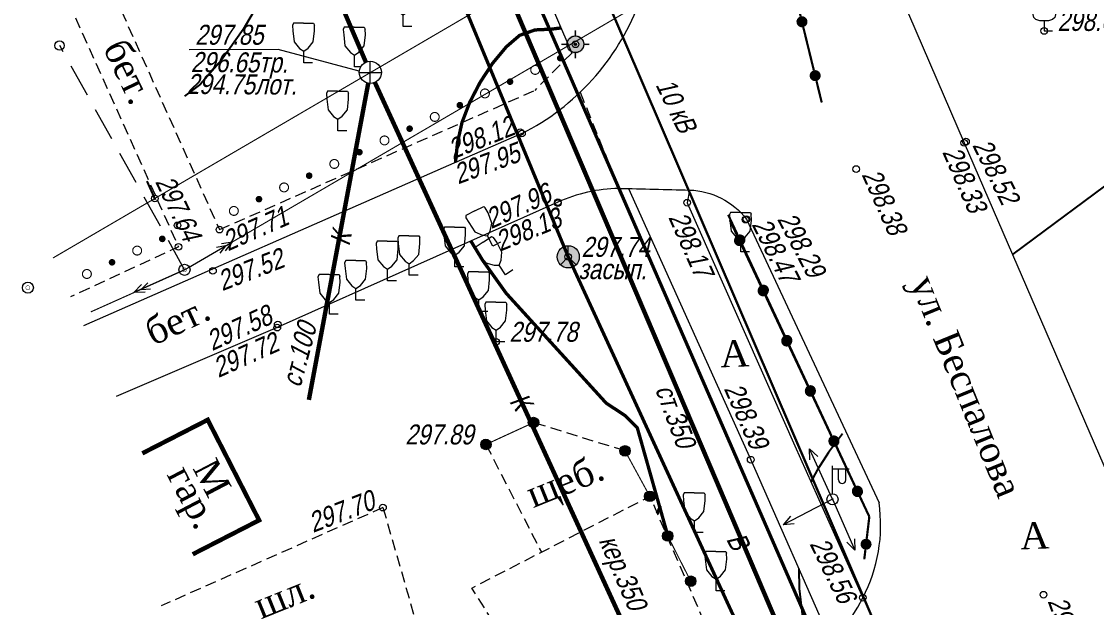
# Model space of a CAD drawing. Header units: metres. Extents: x 5191936 to 10384803, y 4968698 to 9938221.
# Drawn here: x 5192429.74 to 5192478.21, y 4968755.85 to 4968782.26 of the extents above; entities that cross this region are included whole.
import ezdxf

# ---------------------------------------------------------------- set-up
doc = ezdxf.new("R2010")
doc.units = ezdxf.units.M
doc.set_wipeout_variables(frame=1)
for name, pattern in [('COMMUN', [6, 5, -1]), ('DASHED', [0.75, 0.5, -0.25]), ('DASHEDX2', [1.5, 1, -0.5])]:
    doc.linetypes.add(name, pattern=pattern)
doc.layers.get('0').update_dxf_attribs({"lineweight": 18})
for name, color, linetype, lineweight in [('51361800', 7, 'Continuous', 18), ('51472300', 7, 'Continuous', 18), ('51478610', 7, 'Continuous', 18), ('71133200', 7, 'Continuous', 18), ('71133300', 7, 'Continuous', 18), ('82211000', 7, 'Continuous', 18), ('Commun', 7, 'Continuous', 18), ('GEO_POINTS', 7, 'Continuous', 18), ('Sit', 7, 'Continuous', 18), ('Text', 7, 'Continuous', 18), ('Text_com', 7, 'Continuous', 18), ('Us_znak', 7, 'Continuous', 18), ('Us_znak_fon', 7, 'Continuous', 18), ('Рамка и сетка', 7, 'Continuous', 18)]:
    doc.layers.add(name, color=color, linetype=linetype, lineweight=lineweight)
for name, color, linetype in [('71224000', 7, 'Continuous'), ('R_Поверхность1_CNT-MAJ', 7, 'Continuous'), ('R_Поверхность1_CNT-MIN', 7, 'Continuous')]:
    doc.layers.add(name, color=color, linetype=linetype)
doc.styles.add('eskd', font='ESKD1.shx', dxfattribs={"width": 1.2, "oblique": 15})
doc.styles.get("Standard").update_dxf_attribs({"font": 'arial.ttf', "width": 0.8, "oblique": 13, "height": 0.9})
doc.styles.add('style1', font='times.ttf', dxfattribs={"height": 1})
doc.linetypes.add('KABELww_500', pattern='A,0.0001,-0.4,[131,ltypeshp.shx,S=0.4,R=90,X=0.4,Y=-0.4],0.2,[131,ltypeshp.shx,S=0.2,R=90,X=0.4,Y=-0.2],3.6,[131,ltypeshp.shx,S=0.2,R=-90,X=-0.4,Y=0.2],0.2,[131,ltypeshp.shx,S=0.4,R=-90,X=-0.4,Y=0.4],-0.8,4,-0.4', length=9.6001)
doc.linetypes.add('ПОДЗ_ЛИНИИ_СВЯЗИ', pattern='A,4.8,-0.2,[133,ltypeshp.shx,S=0.2,R=0,X=-0.2,Y=0],-0.2,4.8,-2', length=12)

# ---------------------------------------------------------------- blocks, each defined once
blk = doc.blocks.new('71133200')
for p, q in [((-0.924145, 3.560442), (-1.024145, 3.360442)), ((-1.024145, 3.360442), (-0.977382, 2.864397)), ((-0.024145, 3.560442), (-0.924145, 3.560442)), ((-0.024145, 3.560442), (0.875855, 3.560442)), ((0.875855, 3.560442), (0.958164, 3.395824)), ((0.975974, 2.864397), (0.958164, 3.395824)), ((-0.977382, 2.864397), (-0.861899, 1.88241)), ((0.861899, 1.88241), (0.975974, 2.864397)), ((-0.861899, 1.88241), (-0.374616, 1.28565)), ((-0.374616, 1.28565), (0, 1.039723)), ((0, 1.039723), (0.401375, 1.321765)), ((0, 0), (0, 1.039723)), ((0.401375, 1.321765), (0.861899, 1.88241)), ((0.8, 0), (0, 0))]:
    blk.add_line(p, q)
at = {"style": 'eskd', "oblique": 14.99997778}
blk.add_attdef('Z', (1.873004, -0.239356), '', height=2, dxfattribs=at)
blk = doc.blocks.new('51472300')
for p, q in [((0, 0.5), (0, 3)), ((0, 2.75), (1.5, 2.75)), ((0.538, 1.74), (0.538, 2.75)), ((1.2, 1.74), (1.2, 2.75))]:
    blk.add_line(p, q)
at = {"color": 7}
for radius in [0.5, 0.05]:
    blk.add_circle((0, 0), radius, dxfattribs=at)
blk.add_arc((0.869, 1.752), 0.331, 182.15673, 357.84327)
at = {"oblique": 15}
blk.add_attdef('Z', (1.021, -1.366), '', height=2, dxfattribs=at)
blk = doc.blocks.new('51478610')
at = {"style": 'eskd', "oblique": 14.99998}
blk.add_attdef('Z', (1.108, -0.778), '', height=2, dxfattribs=at)
at = {"color": 7}
blk.add_wipeout([(0.5, 0.049), (0.481, 0.146), (0.443, 0.237), (0.388, 0.319), (0.319, 0.388), (0.237, 0.443), (0.146, 0.481), (0.049, 0.5), (-0.049, 0.5), (-0.146, 0.481), (-0.237, 0.443), (-0.319, 0.388), (-0.388, 0.319), (-0.443, 0.237), (-0.481, 0.146), (-0.5, 0.049), (-0.5, -0.049), (-0.481, -0.146), (-0.443, -0.237), (-0.388, -0.319), (-0.319, -0.388), (-0.237, -0.443), (-0.146, -0.481), (-0.049, -0.5), (0.049, -0.5), (0.146, -0.481), (0.237, -0.443), (0.319, -0.388), (0.388, -0.319), (0.443, -0.237), (0.481, -0.146), (0.5, -0.049)], dxfattribs=at)
at = {"color": 7, "const_width": 0.375}
blk.add_lwpolyline([(0.013, 0.013, 1), (-0.013, -0.013, 1), (0.013, 0.013)], format="xyb", close=True, dxfattribs=at)
blk.add_circle((0, 0), 0.5)
blk = doc.blocks.new('51361800a')
at = {"style": 'eskd', "oblique": 15}
for tag, p in [('Z', (1.722, 1.4)), ('Z1', (1.722, -1)), ('Z2', (1.722, -3.4))]:
    blk.add_attdef(tag, p, '', height=2, dxfattribs=at)
at = {"color": 7}
blk.add_wipeout([(-0.098, 1), (-0.292, 0.962), (-0.474, 0.886), (-0.637, 0.777), (-0.777, 0.637), (-0.886, 0.474), (-0.962, 0.292), (-1, 0.098), (-1, -0.098), (-0.962, -0.292), (-0.886, -0.474), (-0.777, -0.637), (-0.637, -0.777), (-0.474, -0.886), (-0.292, -0.962), (-0.098, -1), (0.098, -1), (0.292, -0.962), (0.474, -0.886), (0.637, -0.777), (0.777, -0.637), (0.886, -0.474), (0.962, -0.292), (1, -0.098), (1, 0.098), (0.962, 0.292), (0.886, 0.474), (0.777, 0.637), (0.637, 0.777), (0.474, 0.886), (0.292, 0.962), (0.098, 1)], dxfattribs=at)
for p, q in [((0, -1), (0, 1)), ((-1, 0), (1, 0))]:
    blk.add_line(p, q)
blk.add_circle((0, 0), 1)
blk = doc.blocks.new('71133300')
for p, q in [((0, 0.91), (0, 0)), ((0, 0), (0.76, 0))]:
    blk.add_line(p, q)
blk.add_lwpolyline([(0, 0.91), (-0.385, 0.91), (-0.76, 1.03), (-0.95, 1.21), (-1.01, 1.47), (-0.99, 1.69), (-0.54, 2.57), (0, 3.42), (0.54, 2.57), (0.99, 1.69), (1.01, 1.47), (0.95, 1.21), (0.76, 1.03), (0.385, 0.91)], close=True)
at = {"style": 'eskd', "oblique": 15}
blk.add_attdef('Z', (1.77, -0.69), '', height=2, dxfattribs=at)
blk = doc.blocks.new('NAPR')
at = {"layer": 'Us_znak', "color": 0, "linetype": 'Continuous', "lineweight": -2}
for p in [(-0.191, 2.038), (0.189, 2.037)]:
    blk.add_line(p, (0, 2.5), dxfattribs=at)
blk.add_lwpolyline([(0, 0), (0, 2.5)], dxfattribs=at)
blk = doc.blocks.new('POINT')
at = {"layer": 'Us_znak', "linetype": 'Continuous', "lineweight": -2}
h = blk.add_hatch(color=0, dxfattribs=at)
edge = h.paths.add_edge_path()
edge.add_arc((0, 0), 0.05, 0, 360)
at = {"layer": 'Us_znak_fon', "linetype": 'Continuous', "true_color": 0xffffff}
blk.add_hatch(color=7, dxfattribs=at).paths.add_polyline_path([(-0.422, 0.05, -0.346708), (-0.05, 0.422), (-0.05, 0.625), (0.05, 0.625), (0.05, 0.422, -0.346708), (0.422, 0.05), (0.625, 0.05), (0.625, -0.05), (0.422, -0.05, -0.346708), (0.05, -0.422), (0.05, -0.625), (-0.05, -0.625), (-0.05, -0.422, -0.346708), (-0.422, -0.05), (-0.625, -0.05), (-0.625, 0.05)])
at = {"layer": 'Us_znak', "color": 0, "linetype": 'Continuous', "lineweight": -2}
for p, q in [((0, 0.375), (0, 0.625)), ((-0.625, 0), (-0.375, 0)), ((0.375, 0), (0.625, 0)), ((0, -0.625), (0, -0.375))]:
    blk.add_line(p, q, dxfattribs=at)
for radius in [0.375, 0.05]:
    blk.add_circle((0, 0), radius, dxfattribs=at)
blk = doc.blocks.new('KOLTEL')
at = {"layer": 'Us_znak_fon', "linetype": 'DASHEDX2', "ltscale": 10, "true_color": 0xffffff}
blk.add_hatch(color=7, dxfattribs=at).paths.add_polyline_path([(-0.524, 0, 1), (0.524, 0, 1)])
at = {"layer": 'Us_znak', "color": 0, "linetype": 'Continuous', "lineweight": -2}
for q in [(0, 0.5), (-0.354, -0.354), (0.354, -0.354)]:
    blk.add_line((0, 0), q, dxfattribs=at)
blk.add_circle((0, 0), 0.5, dxfattribs=at)
blk = doc.blocks.new('A$C3FE2779C')
at = {"layer": 'Sit', "elevation": 300.07}
for points in [[(1.853, 1.08), (1.442, 1.01)], [(1.853, 1.08), (1.591, 0.756)]]:
    blk.add_lwpolyline(points, dxfattribs=at)
at = {"layer": 'Sit', "linetype": 'Continuous', "rotation": 300.2358671133026}
blk.add_blockref('NAPR', (0, 0), dxfattribs=at)
blk = doc.blocks.new('*U381')
at = {"layer": '82211000', "linetype": 'Continuous', "ltscale": 0.5}
blk.add_hatch(color=256, dxfattribs=at).paths.add_polyline_path([(5192467.849, 4968758.95, 1), (5192467.79, 4968758.454, 1)], flags=0)
at = {"layer": '82211000', "linetype": 'Continuous', "ltscale": 0.5, "flags": 128}
blk.add_lwpolyline([(5192467.967, 4968759.943, 0.1, 0.1, 0), (5192467.849, 4968758.95, 0, 0, 0)], format="xyseb", dxfattribs=at)
at = {"layer": '82211000', "ltscale": 0.5}
blk.add_lwpolyline([(5192467.79, 4968758.454, 0.1, 0.1, 0), (5192467.739, 4968758.025, 0.1, 0.1, 0)], format="xyseb", dxfattribs=at)
blk = doc.blocks.new('*U382')
at = {"layer": '82211000', "linetype": 'Continuous', "ltscale": 0.5}
for points in [[(5192464.988, 4968782.006, 1), (5192464.869, 4968782.492, 1)], [(5192465.583, 4968779.578, 1), (5192465.464, 4968780.064, 1)]]:
    blk.add_hatch(color=256, dxfattribs=at).paths.add_polyline_path(points, flags=0)
at = {"layer": '82211000', "ltscale": 0.5}
blk.add_lwpolyline([(5192464.869, 4968782.492, 0.1, 0.1, 0), (5192464.523, 4968783.902, 0.1, 0.1, 0)], format="xyseb", dxfattribs=at)
at = {"layer": '82211000', "linetype": 'Continuous', "ltscale": 0.5}
blk.add_lwpolyline([(5192465.464, 4968780.064, 0.1, 0.1, 0), (5192464.988, 4968782.006, 0.1, 0.1, 0)], format="xyseb", dxfattribs=at)
at = {"layer": '82211000', "linetype": 'Continuous', "ltscale": 0.5, "flags": 128}
blk.add_lwpolyline([(5192465.822, 4968778.607, 0.1, 0.1, 0), (5192465.583, 4968779.578, 0, 0, 0)], format="xyseb", dxfattribs=at)
blk = doc.blocks.new('*U383')
at = {"layer": '82211000', "linetype": 'Continuous', "ltscale": 0.5}
for points in [[(5192462.22, 4968772.159, 1), (5192462.007, 4968772.611, 1)], [(5192463.284, 4968769.897, 1), (5192463.071, 4968770.349, 1)], [(5192464.348, 4968767.635, 1), (5192464.135, 4968768.087, 1)], [(5192465.413, 4968765.373, 1), (5192465.2, 4968765.825, 1)], [(5192466.477, 4968763.11, 1), (5192466.264, 4968763.563, 1)], [(5192467.541, 4968760.848, 1), (5192467.328, 4968761.301, 1)]]:
    blk.add_hatch(color=256, dxfattribs=at).paths.add_polyline_path(points, flags=0)
at = {"layer": '82211000', "ltscale": 0.5}
blk.add_lwpolyline([(5192462.007, 4968772.611, 0.1, 0.1, 0), (5192461.679, 4968773.309, 0.1, 0.1, 0)], format="xyseb", dxfattribs=at)
at = {"layer": '82211000', "linetype": 'Continuous', "ltscale": 0.5}
for points in [[(5192463.071, 4968770.349, 0.1, 0.1, 0), (5192462.22, 4968772.159, 0.1, 0.1, 0)], [(5192464.135, 4968768.087, 0.1, 0.1, 0), (5192463.284, 4968769.897, 0.1, 0.1, 0)], [(5192465.2, 4968765.825, 0.1, 0.1, 0), (5192464.348, 4968767.635, 0.1, 0.1, 0)], [(5192466.264, 4968763.563, 0.1, 0.1, 0), (5192465.413, 4968765.373, 0.1, 0.1, 0)], [(5192467.328, 4968761.301, 0.1, 0.1, 0), (5192466.477, 4968763.11, 0.1, 0.1, 0)]]:
    blk.add_lwpolyline(points, format="xyseb", dxfattribs=at)
at = {"layer": '82211000', "linetype": 'Continuous', "ltscale": 0.5, "flags": 128}
blk.add_lwpolyline([(5192467.967, 4968759.943, 0.1, 0.1, 0), (5192467.541, 4968760.848, 0, 0, 0)], format="xyseb", dxfattribs=at)
blk = doc.blocks.new('*U386')
at = {"layer": '71224000', "linetype": 'Continuous', "ltscale": 0.5}
for points in [[(5192436.221, 4968772.526, 1), (5192435.949, 4968772.399, 1)], [(5192433.954, 4968771.472, 1), (5192433.682, 4968771.346, 1)]]:
    blk.add_hatch(color=256, dxfattribs=at).paths.add_polyline_path(points, flags=0)
at = {"layer": '71224000', "linetype": 'Continuous', "ltscale": 0.5, "const_width": 0.05}
for points in [[(5192435.133, 4968772.02, 1), (5192434.77, 4968771.852, 1)], [(5192432.866, 4968770.967, 1), (5192432.503, 4968770.798, 1)]]:
    blk.add_lwpolyline(points, format="xyb", close=True, dxfattribs=at)
at = {"layer": '71224000', "ltscale": 0.5, "flags": 128}
blk.add_lwpolyline([(5192436.131, 4968772.483), (5192436.085, 4968772.462)], dxfattribs=at)
blk = doc.blocks.new('*U388')
at = {"layer": '82211000', "linetype": 'Continuous', "ltscale": 0.5}
for points in [[(5192462.026, 4968772.645, 1), (5192462.238, 4968772.192, 1)], [(5192463.086, 4968770.38, 1), (5192463.297, 4968769.927, 1)], [(5192464.145, 4968768.116, 1), (5192464.357, 4968767.663, 1)], [(5192465.204, 4968765.851, 1), (5192465.416, 4968765.398, 1)], [(5192466.263, 4968763.586, 1), (5192466.475, 4968763.134, 1)], [(5192467.322, 4968761.322, 1), (5192467.534, 4968760.869, 1)]]:
    blk.add_hatch(color=256, dxfattribs=at).paths.add_polyline_path(points, flags=0)
at = {"layer": '82211000', "linetype": 'Continuous', "ltscale": 0.5, "flags": 128}
blk.add_lwpolyline([(5192461.603, 4968773.551, 0.1, 0.1, 0), (5192462.026, 4968772.645, 0, 0, 0)], format="xyseb", dxfattribs=at)
at = {"layer": '82211000', "linetype": 'Continuous', "ltscale": 0.5}
for points in [[(5192462.238, 4968772.192, 0.1, 0.1, 0), (5192463.086, 4968770.38, 0.1, 0.1, 0)], [(5192463.297, 4968769.927, 0.1, 0.1, 0), (5192464.145, 4968768.116, 0.1, 0.1, 0)], [(5192464.357, 4968767.663, 0.1, 0.1, 0), (5192465.204, 4968765.851, 0.1, 0.1, 0)], [(5192465.416, 4968765.398, 0.1, 0.1, 0), (5192466.263, 4968763.586, 0.1, 0.1, 0)], [(5192466.475, 4968763.134, 0.1, 0.1, 0), (5192467.322, 4968761.322, 0.1, 0.1, 0)]]:
    blk.add_lwpolyline(points, format="xyseb", dxfattribs=at)
at = {"layer": '82211000', "ltscale": 0.5}
blk.add_lwpolyline([(5192467.534, 4968760.869, 0.1, 0.1, 0), (5192467.967, 4968759.943, 0.1, 0.1, 0)], format="xyseb", dxfattribs=at)
blk = doc.blocks.new('*U391')
at = {"layer": '71224000', "linetype": 'Continuous', "ltscale": 0.5}
for points in [[(5192454.167, 4968780.672, 1), (5192453.895, 4968780.545, 1)], [(5192451.902, 4968779.613, 1), (5192451.631, 4968779.486, 1)], [(5192449.638, 4968778.554, 1), (5192449.366, 4968778.427, 1)], [(5192447.373, 4968777.495, 1), (5192447.102, 4968777.368, 1)], [(5192445.109, 4968776.435, 1), (5192444.837, 4968776.308, 1)], [(5192442.844, 4968775.376, 1), (5192442.573, 4968775.249, 1)], [(5192440.58, 4968774.317, 1), (5192440.308, 4968774.19, 1)]]:
    blk.add_hatch(color=256, dxfattribs=at).paths.add_polyline_path(points, flags=0)
at = {"layer": '71224000', "ltscale": 0.5, "flags": 128}
blk.add_lwpolyline([(5192454.076, 4968780.63), (5192454.031, 4968780.609)], dxfattribs=at)
at = {"layer": '71224000', "linetype": 'Continuous', "ltscale": 0.5, "const_width": 0.05}
for points in [[(5192453.08, 4968780.164, 1), (5192452.718, 4968779.995, 1)], [(5192450.815, 4968779.105, 1), (5192450.453, 4968778.935, 1)], [(5192448.551, 4968778.045, 1), (5192448.189, 4968777.876, 1)], [(5192446.286, 4968776.986, 1), (5192445.924, 4968776.817, 1)], [(5192444.022, 4968775.927, 1), (5192443.66, 4968775.757, 1)], [(5192441.757, 4968774.868, 1), (5192441.395, 4968774.698, 1)], [(5192439.493, 4968773.808, 1), (5192439.131, 4968773.639, 1)]]:
    blk.add_lwpolyline(points, format="xyb", close=True, dxfattribs=at)

msp = doc.modelspace()

# ---------------------------------------------------------------- hatches: boundary and pattern name
at = {"layer": 'Sit'}
h = msp.add_hatch(color=256, dxfattribs=at)
h.dxf.hatch_style = 1
edge = h.paths.add_edge_path()
edge.add_arc((5192452.826, 4968764.186), 0.237, 0, 360)
h = msp.add_hatch(color=256, dxfattribs=at)
h.dxf.hatch_style = 1
edge = h.paths.add_edge_path()
edge.add_arc((5192450.679, 4968763.199), 0.237, 0, 360)
h = msp.add_hatch(color=256, dxfattribs=at)
h.dxf.hatch_style = 1
edge = h.paths.add_edge_path()
edge.add_arc((5192456.95, 4968762.91), 0.237, 0, 360)
h = msp.add_hatch(color=256, dxfattribs=at)
h.dxf.hatch_style = 1
edge = h.paths.add_edge_path()
edge.add_arc((5192458.069, 4968760.861), 0.237, 0, 360)
h = msp.add_hatch(color=256, dxfattribs=at)
h.dxf.hatch_style = 1
edge = h.paths.add_edge_path()
edge.add_arc((5192458.876, 4968759.075), 0.237, 0, 360)
h = msp.add_hatch(color=256, dxfattribs=at)
h.dxf.hatch_style = 1
edge = h.paths.add_edge_path()
edge.add_arc((5192459.913, 4968757.037), 0.237, 0, 360)

# ---------------------------------------------------------------- linework, layer by layer
at = {"color": 192, "linetype": 'ПОДЗ_ЛИНИИ_СВЯЗИ', "lineweight": 60, "ltscale": 0.4, "const_width": 0.15, "elevation": 295.619, "flags": 128}
msp.add_lwpolyline([(5192419.742, 4968859.39), (5192467.862, 4968749.101)], dxfattribs=at)
at = {"color": 192, "linetype": 'ПОДЗ_ЛИНИИ_СВЯЗИ', "lineweight": 60, "ltscale": 0.4, "const_width": 0.15, "flags": 128}
msp.add_lwpolyline([(5192454.39, 4968771.655), (5192464.167, 4968750.423)], dxfattribs=at)
at = {"layer": 'Commun', "color": 1, "linetype": 'KABELww_500', "lineweight": 30, "elevation": 289.986, "flags": 128}
msp.add_lwpolyline([(5192425.079, 4968855.453), (5192470.325, 4968750.235)], dxfattribs=at)
at = {"layer": 'Commun', "color": 106, "linetype": 'COMMUN', "ltscale": 0.7, "const_width": 0.2, "elevation": 295.736, "flags": 128}
msp.add_lwpolyline([(5192423.269, 4968850.237), (5192466.623, 4968748.53)], dxfattribs=at)
at = {"layer": 'Commun', "color": 32, "linetype": 'COMMUN', "const_width": 0.2, "elevation": 297.85, "flags": 128}
for points in [[(5192445.463, 4968779.967), (5192425.998, 4968825.342)], [(5192445.463, 4968779.967), (5192442.694, 4968765.209)], [(5192445.463, 4968779.967), (5192459.153, 4968750.153)]]:
    msp.add_lwpolyline(points, dxfattribs=at)
at = {"layer": 'GEO_POINTS', "color": 1}
for points, elevation in [([(5192475.854, 4968781.836), (5192475.854, 4968781.836)], 298.616), ([(5192454.713, 4968781.233), (5192454.713, 4968781.233)], 298.028), ([(5192445.463, 4968779.967), (5192445.463, 4968779.967)], 297.85), ([(5192452.224, 4968777.277), (5192452.224, 4968777.277)], 298.12), ([(5192452.303, 4968777.216), (5192452.303, 4968777.216)], 297.946), ([(5192472.247, 4968776.792), (5192472.247, 4968776.792)], 298.33), ([(5192472.325, 4968776.846), (5192472.325, 4968776.846)], 298.516), ([(5192467.369, 4968775.612), (5192467.369, 4968775.612)], 298.377), ([(5192435.751, 4968774.287), (5192435.751, 4968774.287)], 312.927), ([(5192453.917, 4968774.078), (5192453.917, 4968774.078)], 298.128), ([(5192453.922, 4968774.121), (5192453.922, 4968774.121)], 297.96), ([(5192459.757, 4968774.095), (5192459.757, 4968774.095)], 298.174), ([(5192462.379, 4968773.332), (5192462.379, 4968773.332)], 298.47), ([(5192462.426, 4968773.35), (5192462.426, 4968773.35)], 298.291), ([(5192436.767, 4968773.074), (5192436.767, 4968773.074)], 308.889), ([(5192438.663, 4968772.88), (5192438.663, 4968772.88)], 297.712), ([(5192436.814, 4968772.105), (5192436.814, 4968772.105)], 297.645), ([(5192454.39, 4968771.655), (5192454.39, 4968771.655)], 297.742), ([(5192438.369, 4968771.025), (5192438.369, 4968771.025)], 297.523), ([(5192441.271, 4968768.464), (5192441.271, 4968768.464)], 297.719), ([(5192441.289, 4968768.603), (5192441.289, 4968768.603)], 297.577), ([(5192451.136, 4968767.826), (5192451.136, 4968767.826)], 297.779), ([(5192450.679, 4968763.199), (5192450.679, 4968763.199)], 297.892), ([(5192462.617, 4968762.513), (5192462.617, 4968762.513)], 298.392), ([(5192446.035, 4968760.352), (5192446.035, 4968760.352)], 297.696), ([(5192467.67, 4968756.293), (5192467.67, 4968756.293)], 298.563), ([(5192475.825, 4968756.428), (5192475.825, 4968756.428)], 298.937)]:
    msp.add_lwpolyline(points, dxfattribs=dict(at, elevation=elevation))
for centre in [(5192475.854, 4968781.836, 298.616), (5192454.713, 4968781.233, 298.028), (5192445.463, 4968779.967, 297.85), (5192452.224, 4968777.277, 298.12), (5192452.303, 4968777.216, 297.946), (5192472.325, 4968776.846, 298.516), (5192472.247, 4968776.792, 298.33), (5192467.369, 4968775.612, 298.377), (5192435.751, 4968774.287, 312.927), (5192453.917, 4968774.078, 298.128), (5192453.922, 4968774.121, 297.96), (5192459.757, 4968774.095, 298.174), (5192436.767, 4968773.074, 308.889), (5192462.379, 4968773.332, 298.47), (5192462.426, 4968773.35, 298.291), (5192438.663, 4968772.88, 297.712), (5192436.814, 4968772.105, 297.645), (5192454.39, 4968771.655, 297.742), (5192438.369, 4968771.025, 297.523), (5192441.289, 4968768.603, 297.577), (5192441.271, 4968768.464, 297.719), (5192451.136, 4968767.826, 297.779), (5192450.679, 4968763.199, 297.892), (5192462.617, 4968762.513, 298.392), (5192446.035, 4968760.352, 297.696), (5192467.67, 4968756.293, 298.563), (5192475.825, 4968756.428, 298.937)]:
    msp.add_circle(centre, 0.15, dxfattribs=at)
at = {"layer": 'R_Поверхность1_CNT-MAJ', "color": 32, "const_width": 0.15, "elevation": 298}
for points in [[(5192454.063, 4968781.972), (5192453.622, 4968781.915), (5192452.893, 4968781.882), (5192452.197, 4968781.636), (5192451.596, 4968781.119), (5192450.988, 4968780.39), (5192450.42, 4968779.527), (5192449.942, 4968778.607), (5192449.599, 4968777.708), (5192449.395, 4968776.797), (5192449.306, 4968775.903)], [(5192450, 4968772.367), (5192450.538, 4968771.486), (5192451.586, 4968770.019), (5192456.101, 4968765.062), (5192456.942, 4968764.508), (5192457.502, 4968763.954), (5192458.849, 4968759.197)], [(5192458.532, 4968760.418), (5192458.523, 4968760.359), (5192458.402, 4968760.088)]]:
    msp.add_lwpolyline(points, dxfattribs=at)
at = {"layer": 'R_Поверхность1_CNT-MIN', "color": 32}
for points, elevation in [([(5192502.83, 4968817.099), (5192499.036, 4968812.235), (5192494.889, 4968805.977), (5192489.776, 4968791.745), (5192485.766, 4968781.554), (5192485.229, 4968780.481), (5192484.671, 4968779.525), (5192484.087, 4968778.71), (5192483.366, 4968777.947), (5192482.615, 4968777.352), (5192481.844, 4968776.87), (5192480.281, 4968776.018), (5192479.51, 4968775.536), (5192474.432, 4968771.779), (5192474.432, 4968771.779)], 298.5), ([(5192435.78, 4968774.226), (5192435.404, 4968775.061)], 312.5), ([(5192466.753, 4968763.672), (5192466.127, 4968762.83), (5192465.612, 4968762.04), (5192465.335, 4968761.514)], 298.5), ([(5192464.786, 4968757.595), (5192464.799, 4968756.708), (5192465.131, 4968753.903), (5192465.604, 4968752.25)], 298.5)]:
    msp.add_lwpolyline(points, dxfattribs=dict(at, elevation=elevation))
at = {"layer": 'Sit'}
for points, elevation in [([(5192441.784, 4968847.178), (5192451.471, 4968824.754), (5192456.948, 4968812.198), (5192462.682, 4968798.966), (5192466.036, 4968791.178), (5192472.247, 4968776.792), (5192482.229, 4968753.754)], 296.015), ([(5192448.548, 4968794.79), (5192454.551, 4968780.837)], 296.436), ([(5192452.303, 4968777.216), (5192448.752, 4968775.66)], 297.946), ([(5192448.752, 4968775.66), (5192432.528, 4968768.55)], 297.946), ([(5192457.103, 4968774.733), (5192462.617, 4968762.513), (5192466.301, 4968754.159)], 298.031), ([(5192459.86, 4968774.665), (5192459.757, 4968774.095), (5192464.607, 4968763.142), (5192467.67, 4968756.293)], 298.025), ([(5192438.941, 4968772.149), (5192438.529, 4968772.08)], 300.07), ([(5192438.941, 4968772.149), (5192438.678, 4968771.825)], 300.07), ([(5192440.451, 4968759.784), (5192438.133, 4968764.309)], 297.557)]:
    msp.add_lwpolyline(points, dxfattribs=dict(at, elevation=elevation))
for points, elevation in [([(5192452.303, 4968777.216, 0.185644), (5192457.556, 4968783.015, 0.302059), (5192457.425, 4968784.885), (5192452.077, 4968797.023), (5192445.488, 4968812.269), (5192436.055, 4968834.095)], 297.946), ([(5192456.671, 4968774.741, 0.101157), (5192453.922, 4968774.121), (5192441.271, 4968768.464), (5192433.999, 4968765.368)], 298.025), ([(5192456.671, 4968774.741, -0.002326), (5192459.86, 4968774.665, -0.226323), (5192462.426, 4968773.35), (5192468.404, 4968760.568)], 298.025)]:
    msp.add_lwpolyline(points, format="xyb", dxfattribs=dict(at, elevation=elevation))
at = {"layer": 'Sit', "linetype": 'DASHED', "flags": 128}
for points, elevation in [([(5192425.145, 4968827.918), (5192433.163, 4968809.153), (5192424.184, 4968805.023), (5192430.667, 4968790.698), (5192438.663, 4968772.88)], 296.482), ([(5192422.618, 4968803.629), (5192424.905, 4968798.571), (5192436.814, 4968772.105), (5192431.941, 4968769.853)], 296.733), ([(5192454.551, 4968780.837), (5192452.884, 4968779.158)], 296.436), ([(5192438.663, 4968772.88), (5192452.884, 4968779.158)], 296.482), ([(5192454.928, 4968779.074), (5192456.671, 4968774.741)], 297.964), ([(5192456.95, 4968762.91), (5192452.826, 4968764.186)], 298.055), ([(5192450.679, 4968763.199), (5192453.178, 4968758.344)], 297.892), ([(5192446.035, 4968760.352), (5192436.029, 4968755.924)], 297.696), ([(5192446.035, 4968760.352), (5192447.44, 4968755.475)], 297.696)]:
    msp.add_lwpolyline(points, dxfattribs=dict(at, elevation=elevation))
at = {"layer": 'Sit', "const_width": 0.2}
msp.add_lwpolyline([(5192437.457, 4968758.25), (5192440.451, 4968759.784), (5192438.133, 4968764.309), (5192435.186, 4968762.8)], dxfattribs=at)
at = {"layer": 'Sit', "const_width": 0.05}
for points, elevation in [([(5192450.679, 4968763.199), (5192452.826, 4968764.186)], 297.892), ([(5192458.069, 4968760.861), (5192456.95, 4968762.91)], 297.963), ([(5192459.913, 4968757.037), (5192458.876, 4968759.075)], 298.171)]:
    msp.add_lwpolyline(points, dxfattribs=dict(at, elevation=elevation))
at = {"layer": 'Sit', "linetype": 'DASHED', "flags": 128}
msp.add_lwpolyline([(5192451.01, 4968755.202), (5192450.037, 4968756.728), (5192458.069, 4968760.861), (5192462.358, 4968750.922)], dxfattribs=at)
at = {"layer": 'Sit'}
for points in [[(5192467.67, 4968756.293, 0.15898), (5192468.404, 4968760.568, -1.156948)], [(5192462.358, 4968750.922, 0.153665), (5192467.67, 4968756.293)]]:
    msp.add_lwpolyline(points, format="xyb", dxfattribs=at)
for centre, radius in [((5192431.451, 4968781.175), 0.211), ((5192452.826, 4968764.186, 297.939), 0.237), ((5192450.679, 4968763.199, 297.892), 0.237), ((5192456.95, 4968762.91, 298.055), 0.237), ((5192458.069, 4968760.861, 297.963), 0.237), ((5192458.876, 4968759.075, 298.021), 0.237), ((5192459.913, 4968757.037, 298.171), 0.237)]:
    msp.add_circle(centre, radius, dxfattribs=at)

# ---------------------------------------------------------------- block references
at = {"layer": '51472300', "color": 0, "xscale": 0.5, "yscale": 0.5, "zscale": 0.5}
msp.add_blockref('51472300', (5192466.306, 4968760.73, 298.483), dxfattribs=at)
at = {"layer": '71133200', "color": 0, "xscale": 0.5, "yscale": 0.5, "zscale": 0.5}
for p in [(5192446.944, 4968782.042, 297.127), (5192442.464, 4968780.402, 296.356), (5192444.753, 4968780.221, 296.737), (5192443.999, 4968777.334, 296.947), (5192462.167, 4968771.877, 298.158), (5192449.275, 4968771.212, 297.957), (5192446.24, 4968770.578, 297.847), (5192447.217, 4968770.823, 297.933), (5192444.817, 4968769.703, 297.853), (5192443.618, 4968769.074, 297.857), (5192450.357, 4968769.193, 297.85), (5192451.136, 4968767.826, 297.779), (5192460.08, 4968759.237, 298.269), (5192461.053, 4968756.602, 298.327)]:
    msp.add_blockref('71133200', p, dxfattribs=at)
at = {"layer": '71133200', "color": 0}
for p, xscale, yscale, zscale, rotation in [((5192450.985, 4968772.136, 298.033), 0.4999999999999998, 0.4999999999999998, 0.4999999999999998, 26.65885827549253), ((5192451.559, 4968770.847, 297.954), 0.5, 0.5, 0.5, 33.74421819609113)]:
    msp.add_blockref('71133200', p, dxfattribs=dict(at, xscale=xscale, yscale=yscale, zscale=zscale, rotation=rotation))
at = {"layer": '71133300', "color": 0, "xscale": 0.5, "yscale": 0.5, "zscale": 0.5}
msp.add_blockref('71133300', (5192475.854, 4968781.836, 298.616), dxfattribs=at)
at = {"layer": '71224000'}
msp.add_blockref('*U386', (0, 0), dxfattribs=at)
at = {"layer": '82211000'}
for name in ['*U382', '*U388', '*U383', '*U381']:
    msp.add_blockref(name, (0, 0), dxfattribs=at)
at = {"layer": 'Sit', "linetype": 'Continuous'}
for name, p in [('POINT', (5192454.713, 4968781.233, 298.028)), ('KOLTEL', (5192454.39, 4968771.655, 297.742))]:
    msp.add_blockref(name, p, dxfattribs=at)
for rotation in [24.37819073987515, 203.7781267063298]:
    msp.add_blockref('NAPR', (5192466.306, 4968760.73, 298.483), dxfattribs=dict(at, rotation=rotation))
at = {"layer": 'Sit', "linetype": 'Continuous', "xscale": -1, "rotation": 117.371523247032}
msp.add_blockref('NAPR', (5192466.306, 4968760.73, 298.483), dxfattribs=at)

# ---------------------------------------------------------------- texts
at = {"layer": 'GEO_POINTS', "oblique": 13, "width": 0.8}
for s, p in [('298.62', (5192476.454, 4968781.836, 298.616)), ('297.85', (5192437.567, 4968781.213, 297.85)), ('297.74', (5192454.99, 4968771.655, 297.742)), ('297.78', (5192451.736, 4968767.826, 297.779)), ('297.89', (5192447.042, 4968763.199, 297.892))]:
    msp.add_text(s, height=0.9, dxfattribs=at).set_placement(p)
for s, rotation, p in [('296.65тр.', 359.6027, (5192437.371, 4968779.987, 297.85)), ('294.75лот.', 359.6027, (5192437.182, 4968778.997, 297.85)), ('298.12', 21.8076, (5192449.184, 4968776.04, 298.12)), ('297.95', 20.17, (5192449.421, 4968774.917, 297.946)), ('298.52', 296.161, (5192472.597, 4968776.69, 298.516)), ('298.33', 293.4275, (5192471.244, 4968776.382, 298.33)), ('297.64', 295.2809, (5192435.751, 4968775.049, 297.645)), ('297.96', 24.5325, (5192450.917, 4968772.901, 297.96)), ('298.38', 294.0683, (5192467.609, 4968775.366, 298.377)), ('297.71', 23.8173, (5192439.046, 4968771.897, 297.712)), ('298.13', 22.2756, (5192451.328, 4968771.889, 298.128)), ('298.17', 293.884, (5192458.891, 4968773.439, 298.174)), ('298.47', 296.532, (5192462.648, 4968773.12, 298.158)), ('298.29', 297.695, (5192463.795, 4968773.36, 298.291)), ('297.52', 21.1601, (5192438.788, 4968770.103, 297.523)), ('засып.', 359.6027, (5192454.849, 4968770.657)), ('297.58', 24.5627, (5192438.331, 4968767.402, 297.271)), ('ст.100', 75.111, (5192442.313, 4968765.723)), ('297.72', 24.095, (5192438.613, 4968766.19, 297.414)), ('298.39', 293.7958, (5192461.396, 4968765.72, 298.392)), ('297.70', 20.9826, (5192442.88, 4968759.209, 297.696)), ('кер.350', 293.2594, (5192455.753, 4968758.876)), ('298.56', 295.8958, (5192465.26, 4968758.724, 298.563)), ('298.94', 289.6641, (5192476.001, 4968756.143, 298.937))]:
    msp.add_text(s, height=0.9, rotation=rotation, dxfattribs=at).set_placement(p)
at = {"layer": 'Text', "style": 'style1'}
for s, rotation, p in [('бет.', 295.7353, (5192433.389, 4968781.08, -0.295)), ('ул. Беспалова', 292.2452, (5192469.784, 4968770.516)), ('бет.', 25.0576, (5192435.674, 4968767.629, 0.997)), ('А', 2.134, (5192461.263, 4968766.673, -296.436)), ('М', 297.6219, (5192437.434, 4968762.134)), ('щеб.', 22.0098, (5192452.808, 4968760.326, -296.436)), ('гар.', 297.6219, (5192436.268, 4968761.844)), ('А', 2.134, (5192474.787, 4968758.467, -296.436)), ('шл.', 22.0098, (5192440.531, 4968755.312, -296.436))]:
    msp.add_text(s, height=1.2, rotation=rotation, dxfattribs=at).set_placement(p)
at = {"layer": 'Text_com', "color": 1, "oblique": 13, "width": 0.8}
msp.add_text('10 кВ ', height=0.9, rotation=295.6548, dxfattribs=at).set_placement((5192458.311, 4968779.413, 271.49))
at = {"layer": 'Text_com', "oblique": 13, "width": 0.8}
for s, rotation, p in [('К', 79.4474, (5192444.522, 4968772.108, -297.85)), ('К', 303.3945, (5192451.709, 4968765.144)), ('ст.350', 290.4517, (5192458.296, 4968765.699, -17.947)), ('В', 296.7578, (5192461.499, 4968758.937, 282.899))]:
    msp.add_text(s, height=0.9, rotation=rotation, dxfattribs=at).set_placement(p)

# ---------------------------------------------------------------- next in the draw order: block references
at = {"layer": '51361800', "color": 0, "xscale": 0.5, "yscale": 0.5, "zscale": 0.5}
msp.add_blockref('51361800a', (5192445.463, 4968779.967, 297.85), dxfattribs=at)
at = {"layer": '51478610', "color": 0, "xscale": 0.5, "yscale": 0.5, "zscale": 0.5}
msp.add_blockref('51478610', (5192437.087, 4968771.07), dxfattribs=at)
at = {"layer": '51478610', "xscale": 0.5, "yscale": 0.5, "zscale": 0.5}
msp.add_blockref('51478610', (5192430.024, 4968770.263), dxfattribs=at)

# ---------------------------------------------------------------- next in the draw order: linework, layer by layer
at = {"color": 192, "linetype": 'ПОДЗ_ЛИНИИ_СВЯЗИ', "lineweight": 60, "ltscale": 0.4, "const_width": 0.15, "flags": 128}
msp.add_lwpolyline([(5192431.978, 4968825.684), (5192454.39, 4968771.655)], dxfattribs=at)
at = {"layer": 'R_Поверхность1_CNT-MIN', "color": 32, "elevation": 297.5}
msp.add_lwpolyline([(5192448.025, 4968796.005), (5192448.025, 4968796.005), (5192439.735, 4968781.903), (5192438.745, 4968780.509), (5192437.803, 4968779.44), (5192437.093, 4968778.901)], dxfattribs=at)
at = {"layer": 'Sit', "const_width": 0.05}
for points, elevation in [([(5192431.156, 4968771.604), (5192509.599, 4968817.403)], 312.927), ([(5192513.921, 4968815.927), (5192437.081, 4968771.063), (5192432.86, 4968769.173)], 300.07)]:
    msp.add_lwpolyline(points, dxfattribs=dict(at, elevation=elevation))
at = {"layer": 'Sit', "linetype": 'DASHED', "ltscale": 3, "flags": 128}
msp.add_lwpolyline([(5192437.093, 4968771.076), (5192431.457, 4968781.181)], dxfattribs=at)
at = {"layer": 'Рамка и сетка', "elevation": 297.85}
msp.add_lwpolyline([(5192444.963, 4968780.017), (5192441.305, 4968780.998), (5192437.291, 4968780.978)], dxfattribs=at)

# ---------------------------------------------------------------- next in the draw order: block references
at = {"layer": '71224000'}
msp.add_blockref('*U391', (0, 0), dxfattribs=at)
at = {"layer": 'Sit', "linetype": 'Continuous', "rotation": 300.2358671133026}
msp.add_blockref('NAPR', (5192437.087, 4968771.07), dxfattribs=at)
at = {"layer": 'Sit', "rotation": 174.006159263774}
msp.add_blockref('A$C3FE2779C', (5192437.087, 4968771.07), dxfattribs=at)

doc.saveas('drawing.dxf')
